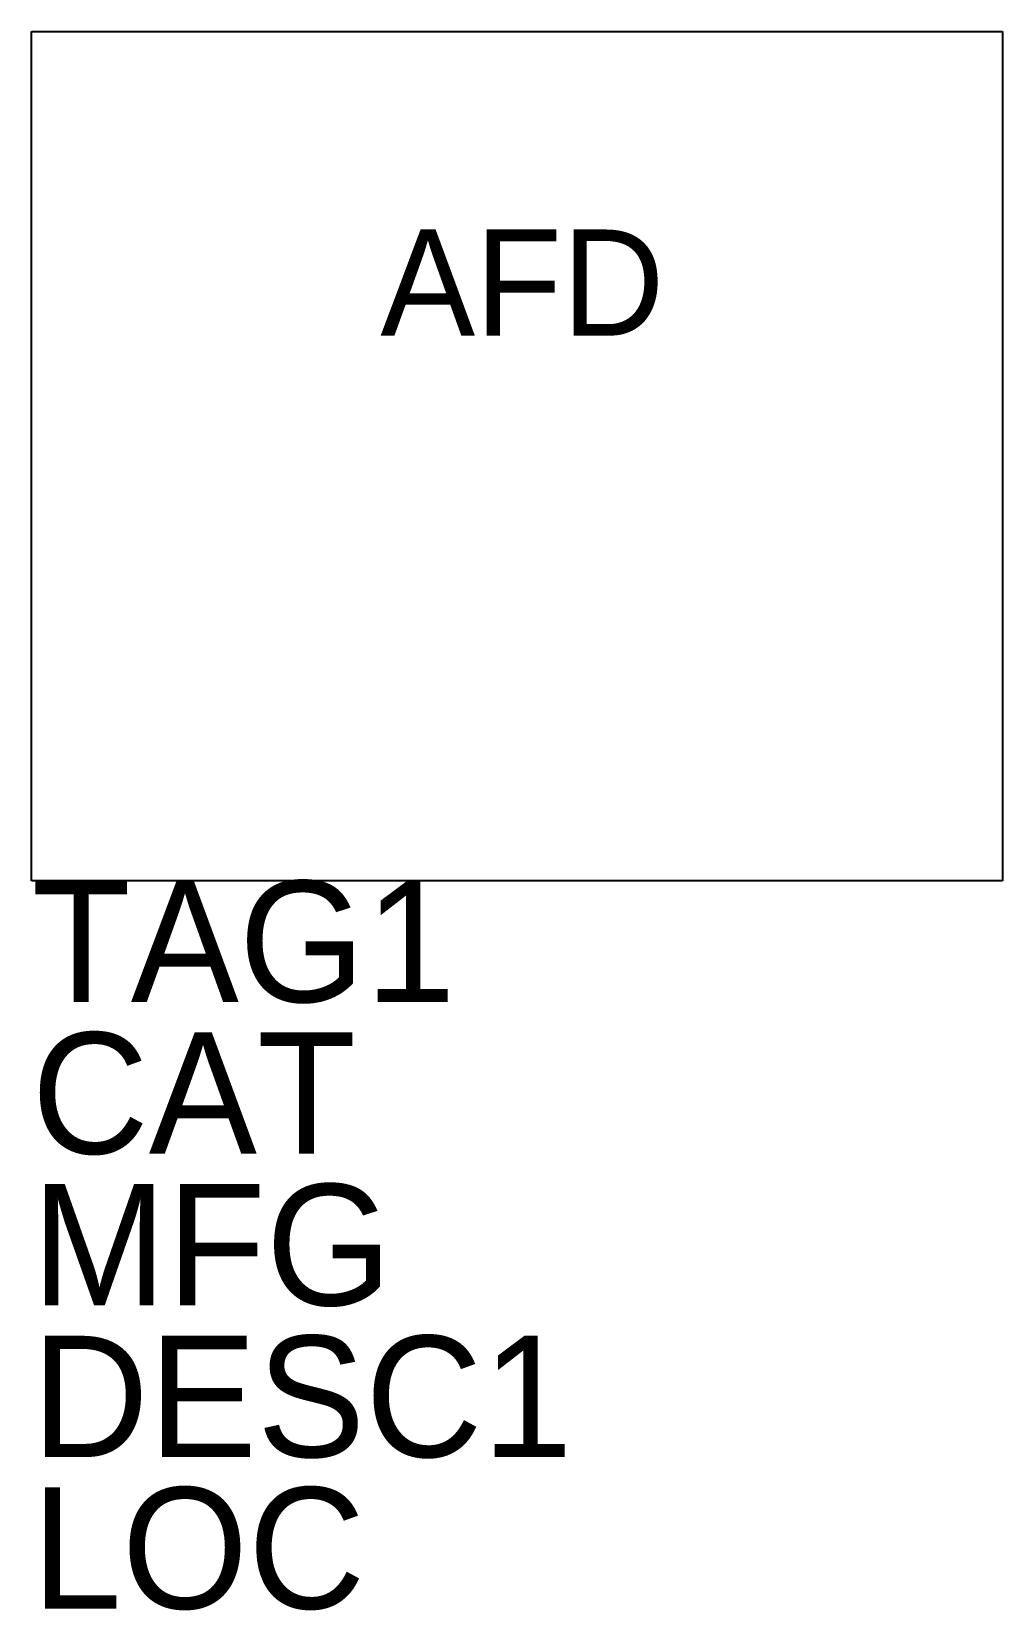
# Model space of a CAD drawing. Extents: x -0.5 to 0.5, y -1.19 to 0.44.
import ezdxf

# ---------------------------------------------------------------- set-up
doc = ezdxf.new("R2010")
doc.units = 0
doc.layers.get('0').update_dxf_attribs({"linetype": 'CONTINUOUS'})

msp = doc.modelspace()

# ---------------------------------------------------------------- linework, layer by layer
for p, q in [((-0.5, 0.4375), (0.5, 0.4375)), ((-0.5, -0.4375), (-0.5, 0.4375)), ((0.5, 0.4375), (0.5, -0.4375)), ((0.5, -0.4375), (-0.5, -0.4375))]:
    msp.add_line(p, q)

# ---------------------------------------------------------------- texts
for tag, p in [('TAG1', (-0.5, -0.5625)), ('CAT', (-0.5, -0.71875)), ('MFG', (-0.5, -0.875)), ('DESC1', (-0.5, -1.03125)), ('LOC', (-0.5, -1.1875))]:
    msp.add_attdef(tag, p, '', height=0.125)
at = {"layer": '0.0'}
msp.add_text('AFD', height=0.1094, dxfattribs=at).set_placement((-0.1407, 0.1242))

doc.saveas('drawing.dxf')
